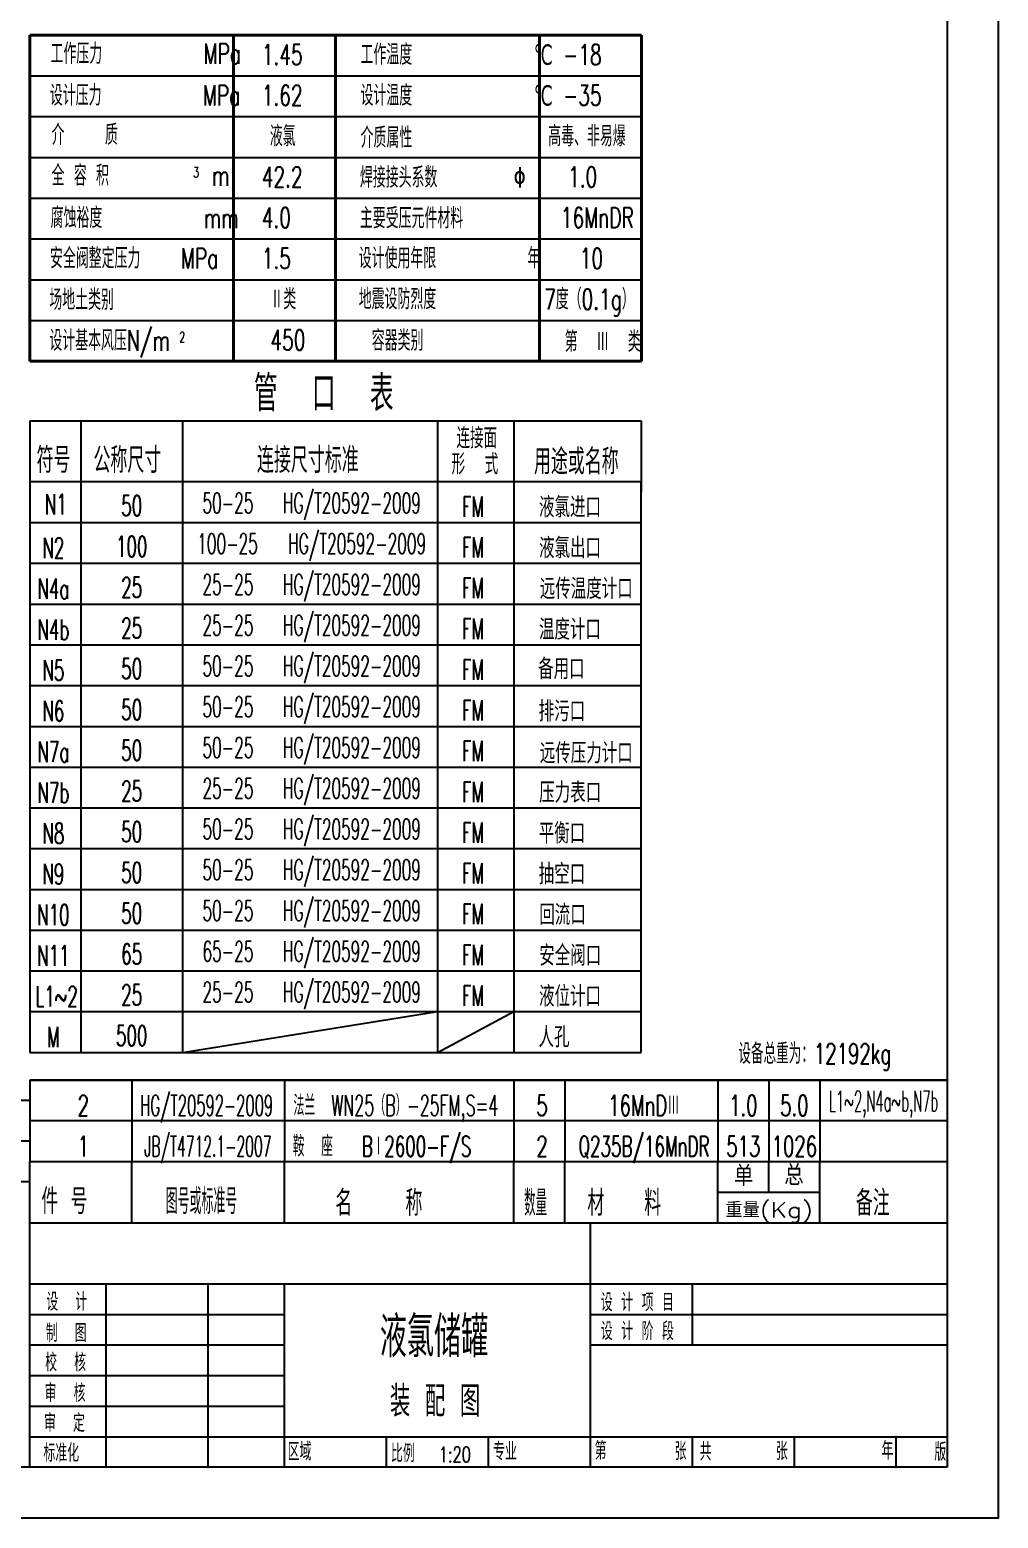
# Model space of a CAD drawing. Header units: millimetres. Extents: x -377034 to -360214, y -58044 to -36999.
# Drawn here: x -364014 to -360214, y -58044 to -52202 of the extents above; entities that cross this region are included whole.
import ezdxf
from ezdxf.enums import TextEntityAlignment as Align

# ---------------------------------------------------------------- set-up
doc = ezdxf.new("R2010")
doc.units = ezdxf.units.MM
doc.layers.add('CAXA3', color=7, linetype='Continuous', lineweight=25)
doc.layers.add('图层2', color=4, linetype='Continuous', lineweight=40)
for name, color, linetype in [('cdr.dwg1', 4, 'Continuous'), ('cdr_dim', 7, 'Continuous'), ('cdr_dwg1', 4, 'Continuous'), ('cdr_text', 7, 'Continuous')]:
    doc.layers.add(name, color=color, linetype=linetype)
doc.styles.add('HZ', font='ROMANS.shx', dxfattribs={"width": 0.667, "height": 54, "bigfont": 'HZ.shx'})

# ---------------------------------------------------------------- blocks, each defined once
blk = doc.blocks.new('mlf')
for p, q in [((180, 8), (0, 8)), ((20, 8), (20, 0)), ((50, 8), (50, 0)), ((95, 8), (95, 0)), ((105, 8), (105, 0)), ((135, 8), (135, 0)), ((145, 8), (145, 0)), ((155, 8), (155, 0))]:
    blk.add_line(p, q)
at = {"color": 4}
blk.add_line((0, 8), (0, 0), dxfattribs=at)
blk = doc.blocks.new('mlr')
at = {"color": 4}
for p, q in [((0, 0), (0, 12)), ((0, 12), (180, 12)), ((20, 0), (20, 12)), ((50, 0), (50, 12)), ((95, 0), (95, 12)), ((105, 0), (105, 12)), ((135, 0), (135, 12)), ((145, 6), (145, 12)), ((155, 0), (155, 12))]:
    blk.add_line(p, q, dxfattribs=at)
blk.add_line((135, 6), (155, 6))
at = {"style": 'HZ'}
for s, p in [('总', (148.03, 7.33)), ('单', (138.18, 7.18))]:
    blk.add_text(s, height=4, dxfattribs=at).set_placement(p)
for s, width, p in [('件 号', 0.7, (2.27, 1.69)), ('图号或标准号', 0.492204, (26.68, 1.69)), ('名    称', 0.7, (59.95, 1.35)), ('数量', 0.471468, (97, 1.35)), ('材   料', 0.7, (109.4, 1.35)), ('备注', 0.7, (162.07, 1.35))]:
    blk.add_text(s, height=5, dxfattribs=dict(at, width=width)).set_placement(p)
at = {"style": 'HZ', "width": 1.13447}
blk.add_text('重量(Kg)', height=3, dxfattribs=at).set_placement((136.46, 1.01), (153.64, 1.01), align=Align.FIT)
blk = doc.blocks.new('jgb-l')
at = {"color": 4, "linetype": 'Continuous'}
for p, q in [((0, 0), (0, -8)), ((10, 0), (10, -8)), ((30, 0), (30, -8)), ((80, 0), (80, -8)), ((95, 0), (95, -8)), ((120, -8), (120, 0))]:
    blk.add_line(p, q, dxfattribs=at)
at = {"color": 7, "linetype": 'Continuous'}
blk.add_line((0, -8), (120, -8), dxfattribs=at)

msp = doc.modelspace()

# ---------------------------------------------------------------- linework, layer by layer
for p, q in [((-364013.812, -52382.548), (-361613.812, -52382.548)), ((-364013.812, -52382.548), (-361613.812, -52382.548)), ((-364013.812, -52542.548), (-361613.812, -52542.548)), ((-364013.812, -52542.548), (-361613.812, -52542.548)), ((-364013.812, -52702.548), (-361613.812, -52702.548)), ((-364013.812, -52702.548), (-361613.812, -52702.548)), ((-364013.812, -52862.548), (-361613.812, -52862.548)), ((-364013.812, -52862.548), (-361613.812, -52862.548)), ((-364013.812, -53022.548), (-361613.812, -53022.548)), ((-364013.812, -53022.548), (-361613.812, -53022.548)), ((-364013.812, -53182.548), (-361613.812, -53182.548)), ((-364013.812, -53182.548), (-361613.812, -53182.548)), ((-364013.812, -53182.548), (-361613.812, -53182.548)), ((-364013.812, -53182.548), (-361613.812, -53182.548)), ((-364013.812, -53342.548), (-361613.812, -53342.548)), ((-363413.936, -56215.378), (-362414.143, -56055.411)), ((-362414.143, -56215.378), (-362114.205, -56055.411))]:
    msp.add_line(p, q)
at = {"color": 4, "linetype": 'Continuous'}
for p, q in [((-364013.812, -53735.892), (-361614.309, -53735.892)), ((-364013.812, -53735.892), (-364013.812, -53975.842)), ((-363813.853, -53735.892), (-363813.853, -53975.842)), ((-363413.936, -53735.892), (-363413.936, -53975.842)), ((-362414.143, -53735.892), (-362414.143, -53975.842)), ((-362114.205, -53735.892), (-362114.205, -53975.842)), ((-361614.309, -53735.892), (-361614.309, -54016.339)), ((-361614.309, -53975.842), (-364013.812, -53975.842)), ((-364013.812, -56883.704), (-360413.812, -56883.704)), ((-364013.812, -57843.704), (-364013.812, -56883.704)), ((-361813.812, -57843.704), (-361813.812, -56883.704)), ((-364013.812, -57123.704), (-360413.812, -57123.704)), ((-363713.812, -57843.704), (-363713.812, -57123.704)), ((-363313.812, -57843.704), (-363313.812, -57123.704)), ((-363013.812, -57843.704), (-363013.812, -57123.704)), ((-361413.812, -57363.704), (-361413.812, -57123.704)), ((-361813.812, -57363.704), (-360413.812, -57363.704)), ((-363013.812, -57723.704), (-361813.812, -57723.704)), ((-362613.812, -57843.704), (-362613.812, -57723.704)), ((-362213.812, -57843.704), (-362213.812, -57723.704)), ((-361813.812, -57723.704), (-360413.812, -57723.704)), ((-361413.812, -57843.704), (-361413.812, -57723.704)), ((-361013.812, -57843.704), (-361013.812, -57723.704)), ((-360613.812, -57843.704), (-360613.812, -57723.704))]:
    msp.add_line(p, q, dxfattribs=at)
at = {"color": 7, "linetype": 'Continuous'}
for p, q in [((-364013.812, -57243.704), (-363013.812, -57243.704)), ((-361813.812, -57243.704), (-360413.812, -57243.704)), ((-364013.812, -57363.704), (-363013.812, -57363.704)), ((-364013.812, -57483.704), (-363013.812, -57483.704)), ((-364013.812, -57603.704), (-363013.812, -57603.704)), ((-364013.812, -57723.704), (-363013.812, -57723.704))]:
    msp.add_line(p, q, dxfattribs=at)
at = {"layer": 'cdr.dwg1'}
for p, q in [((-364013.812, -56323.704), (-360413.812, -56323.704)), ((-364013.812, -56403.704), (-371213.812, -56403.704))]:
    msp.add_line(p, q, dxfattribs=at)
at = {"layer": 'cdr_dim', "linetype": 'Continuous'}
msp.add_lwpolyline([(-377033.812, -58043.704), (-377033.812, -46163.704), (-360213.812, -46163.704), (-360213.812, -58043.704)], close=True, dxfattribs=at)
at = {"layer": 'cdr_dwg1', "linetype": 'Continuous'}
for p, q in [((-360413.812, -46363.704), (-360413.812, -57843.704)), ((-360413.812, -57843.704), (-376533.812, -57843.704))]:
    msp.add_line(p, q, dxfattribs=at)
at = {"layer": '图层2'}
for p, q in [((-364013.812, -52222.548), (-361613.812, -52222.548)), ((-364013.812, -52222.548), (-361613.812, -52222.548)), ((-364013.812, -52222.548), (-364013.812, -53502.548)), ((-363213.812, -52222.548), (-363213.812, -53502.548)), ((-363213.812, -52222.548), (-363213.812, -53182.548)), ((-362813.812, -52222.548), (-362813.812, -52702.548)), ((-362813.812, -52222.548), (-362813.812, -52542.548)), ((-362013.812, -52222.548), (-362013.812, -52702.548)), ((-362013.812, -52222.548), (-362013.812, -52542.548)), ((-361613.812, -52222.548), (-361613.812, -53502.548)), ((-361613.812, -52222.548), (-361613.812, -53182.548)), ((-362813.812, -52702.548), (-362813.812, -53502.548)), ((-362813.812, -52702.548), (-362813.812, -53182.548)), ((-362013.812, -52702.548), (-362013.812, -53502.548)), ((-362013.812, -52702.548), (-362013.812, -53182.548)), ((-364013.812, -53502.548), (-361613.812, -53502.548))]:
    msp.add_line(p, q, dxfattribs=at)

# ---------------------------------------------------------------- block references
at = {"linetype": 'Continuous'}
for name, p, xscale, yscale, zscale in [('jgb-l', (-364013.812, -53975.842), 19.99585490522441, 19.9958549051953, 19.99585490519993), ('jgb-l', (-364013.812, -54135.809), 19.99585490522441, 19.9958549051953, 19.99585490519993), ('jgb-l', (-364013.812, -54295.776), 19.99585490522441, 19.9958549051953, 19.99585490519993), ('jgb-l', (-364013.812, -54455.742), 19.99585490522441, 19.9958549051953, 19.99585490519993), ('jgb-l', (-364013.812, -54615.709), 19.99585490522441, 19.9958549051953, 19.99585490519993), ('jgb-l', (-364013.812, -54775.676), 19.99585490522441, 19.9958549051953, 19.99585490519993), ('jgb-l', (-364013.812, -54935.643), 19.99585490522441, 19.9958549051953, 19.99585490519993), ('jgb-l', (-364013.812, -55095.61), 19.99585490522441, 19.9958549051953, 19.99585490519993), ('jgb-l', (-364013.812, -55255.577), 19.99585490522441, 19.9958549051953, 19.99585490519993), ('jgb-l', (-364013.812, -55415.543), 19.99585490522441, 19.9958549051953, 19.99585490519993), ('jgb-l', (-364013.812, -55575.51), 19.99585490522441, 19.9958549051953, 19.99585490519993), ('jgb-l', (-364013.812, -55735.477), 19.99585490522441, 19.9958549051953, 19.99585490519993), ('jgb-l', (-364013.812, -55895.444), 19.99585490522441, 19.9958549051953, 19.99585490519993), ('jgb-l', (-364013.812, -56055.411), 19.99585490522441, 19.9958549051953, 19.99585490519993), ('mlr', (-364013.812, -56883.704), 20, 20, 19.99999999999995), ('mlf', (-367613.812, -56883.704), 20, 20, 19.99999999999995)]:
    msp.add_blockref(name, p, dxfattribs=dict(at, xscale=xscale, yscale=yscale, zscale=zscale))
at = {"layer": 'cdr_text', "linetype": 'Continuous', "xscale": 20, "yscale": 20, "zscale": 19.99999999999995}
for p in [(-364013.812, -56483.704), (-367613.812, -56563.704), (-364013.812, -56643.704), (-367613.812, -56723.704)]:
    msp.add_blockref('mlf', p, dxfattribs=at)

# ---------------------------------------------------------------- texts
at = {"style": 'HZ', "width": 0.667}
for s, height, p in [('工作压力          MPa', 80, (-363932.442, -52335.579)), ('1.45', 80, (-363103.236, -52339.188)), ('工作温度            ℃', 80, (-362716.026, -52339.154)), ('-18', 80, (-361921.034, -52339.188)), ('设计压力          MPa', 80, (-363934.931, -52499.188)), ('1.62', 80, (-363103.236, -52499.188)), ('设计温度            ℃', 80, (-362716.026, -52499.227)), ('-35', 80, (-361921.034, -52499.188)), ('介    质', 80, (-363928.5, -52653.615)), ('液氯', 80, (-363072.05, -52659.188)), ('介质属性', 80, (-362715.707, -52664.896)), ('高毒、非易爆', 80, (-361979.586, -52659.188)), ('全 容 积          m', 80, (-363928.5, -52813.615)), ('3', 40, (-363372.846, -52781.288)), ('42.2', 80, (-363103.236, -52819.188)), ('焊接接头系数\u3000     \u3000Φ', 80, (-362718.544, -52821.263)), ('1.0', 80, (-361901.633, -52819.188)), ('腐蚀裕度          mm', 80, (-363931.966, -52979.751)), ('4.0', 80, (-363103.236, -52979.188)), ('主要受压元件材料', 80, (-362718.544, -52981.263)), ('16MnDR', 80, (-361930.086, -52979.188)), ('安全阀整定压力    MPa', 80, (-363934.602, -53138.486)), ('1.5', 80, (-363103.236, -53139.188)), ('设计使用年限         年', 80, (-362723.147, -53138.486)), ('10', 80, (-361855.982, -53139.188)), ('场地土类别', 80, (-363937.091, -53301.263)), ('Ⅱ类', 80, (-363069.587, -53299.188)), ('地震设防烈度', 80, (-362723.147, -53298.486)), ('7度（0.1g）', 80, (-361995.635, -53299.188)), ('设计基本风压N/m', 80, (-363937.091, -53461.263)), ('2', 40, (-363427.166, -53427.272)), ('450', 80, (-363069.587, -53459.188)), ('容器类别', 80, (-362672.148, -53461.263)), (' 第  Ⅲ  类', 80, (-361951.458, -53465.66))]:
    msp.add_text(s, height=height, dxfattribs=at).set_placement(p)
at = {"color": 7, "linetype": 'Continuous', "style": 'HZ', "width": 0.7}
for s, p in [('连接面', (-362339.461, -53844.379)), ('形  式', (-362358.773, -53946.526))]:
    msp.add_text(s, height=79.9834, dxfattribs=at).set_placement(p)
for s, height, p in [('符号', 99.9793, (-363920.56, -53940.851)), ('公称尺寸', 99.9793, (-363630.912, -53940.851)), ('连接尺寸标准', 99.9793, (-362922.852, -53940.851)), ('用途或名称', 99.9793, (-361869.199, -53946.526)), ('1:20', 60, (-362345.812, -57823.704))]:
    msp.add_text(s, height=height, dxfattribs=at).set_placement(p, align=Align.CENTER)
at = {"linetype": 'Continuous', "style": 'HZ', "width": 0.5}
msp.add_text('JB/T4712.1-2007', height=80, dxfattribs=at).set_placement((-363314.993, -56623.704), align=Align.CENTER)
at = {"linetype": 'Continuous', "style": 'HZ', "width": 0.7}
for s, p in [('设  计', (-363948.821, -57229.151)), ('设 计 项 目', (-361773.296, -57231.436)), ('制  图', (-363951.074, -57351.541)), ('设 计 阶 段', (-361773.296, -57344.627)), ('校  核', (-363953.326, -57467.002)), ('审  核', (-363955.579, -57587.082)), ('审  定', (-363957.832, -57704.723)), ('标准化', (-363960.084, -57822.363)), ('区域', (-363001.702, -57817.069)), ('比例', (-362596.445, -57823.779)), ('专业', (-362195.559, -57816.441)), ('第', (-361797.131, -57813.368)), ('张', (-361483.18, -57815.377)), ('共', (-361385.44, -57817.387)), ('张', (-361086.298, -57815.377)), ('年', (-360671.645, -57813.324)), ('版', (-360464.318, -57818.369))]:
    msp.add_text(s, height=70, dxfattribs=at).set_placement(p)
at = {"layer": 'CAXA3', "linetype": 'Continuous', "style": 'HZ', "width": 0.55}
for s, p in [('50-25   HG/T20592-2009', (-362907.649, -54099.006)), ('100-25   HG/T20592-2009', (-362907.649, -54258.973)), ('25-25   HG/T20592-2009', (-362907.649, -54418.94)), ('25-25   HG/T20592-2009', (-362907.649, -54578.906)), ('50-25   HG/T20592-2009', (-362907.649, -54738.873)), ('50-25   HG/T20592-2009', (-362907.649, -54898.84)), ('50-25   HG/T20592-2009', (-362907.649, -55058.807)), ('25-25   HG/T20592-2009', (-362907.649, -55218.774)), ('50-25   HG/T20592-2009', (-362907.649, -55378.741)), ('50-25   HG/T20592-2009', (-362907.649, -55538.707)), ('50-25   HG/T20592-2009', (-362907.649, -55698.674)), ('65-25   HG/T20592-2009', (-362907.649, -55858.641)), ('25-25   HG/T20592-2009', (-362907.649, -56018.608))]:
    msp.add_text(s, height=80, dxfattribs=at).set_placement(p, align=Align.CENTER)
at = {"layer": 'cdr_dim', "linetype": 'Continuous', "style": 'HZ', "width": 0.7}
msp.add_text('管  口  表', height=140, dxfattribs=at).set_placement((-363134.364, -53699.02))
for s, height, p in [('液氯储罐', 160, (-362427.691, -57411.848)), ('装 配 图', 120, (-362423.404, -57644.648))]:
    msp.add_text(s, height=height, dxfattribs=at).set_placement(p, align=Align.CENTER)
at = {"layer": 'cdr_text', "linetype": 'Continuous', "style": 'HZ'}
for s, height, width, p in [('N1', 79.9834, 0.6, (-363911.404, -54103.805)), ('50', 79.9834, 0.6, (-363613.895, -54109.742)), ('FM', 79.9834, 0.6, (-362274.754, -54113.035)), ('液氯进口', 79.9834, 0.8, (-361894.027, -54115.813)), ('N2', 79.9834, 0.6, (-363921.452, -54275.78)), ('100', 79.9834, 0.6, (-363613.895, -54269.709)), ('FM', 79.9834, 0.6, (-362274.754, -54273.002)), ('液氯出口', 79.9834, 0.8, (-361894.027, -54275.78)), ('N4a', 79.9834, 0.6, (-363921.452, -54435.747)), ('25', 79.9834, 0.6, (-363613.895, -54429.676)), ('FM', 79.9834, 0.6, (-362274.754, -54432.969)), ('远传温度计口', 79.9834, 0.8, (-361830.292, -54435.747)), ('N4b', 79.9834, 0.6, (-363921.452, -54595.713)), ('25', 79.9834, 0.6, (-363613.895, -54589.642)), ('FM', 79.9834, 0.6, (-362274.754, -54592.935)), ('温度计口', 79.9834, 0.8, (-361894.279, -54595.713)), ('N5', 79.9834, 0.6, (-363921.452, -54755.68)), ('50', 79.9834, 0.6, (-363613.895, -54749.609)), ('FM', 79.9834, 0.6, (-362274.754, -54752.902)), ('备用口', 79.9834, 0.8, (-361927.783, -54750.468)), ('N6', 79.9834, 0.6, (-363921.452, -54915.647)), ('50', 79.9834, 0.6, (-363613.895, -54910.208)), ('FM', 79.9834, 0.6, (-362274.754, -54912.869)), ('排污口', 79.9834, 0.8, (-361926.02, -54916.943)), ('N7a', 79.9834, 0.6, (-363921.452, -55075.614)), ('50', 79.9834, 0.6, (-363613.895, -55069.543)), ('FM', 79.9834, 0.6, (-362274.754, -55072.836)), ('远传压力计口', 79.9834, 0.8, (-361830.292, -55080.943)), ('压力表口', 79.9834, 0.8, (-361893.271, -55235.581)), ('N7b', 79.9834, 0.6, (-363921.452, -55235.581)), ('25', 79.9834, 0.6, (-363613.895, -55229.51)), ('FM', 79.9834, 0.6, (-362274.754, -55232.803)), ('N8', 79.9834, 0.6, (-363921.452, -55395.548)), ('50', 79.9834, 0.6, (-363613.895, -55389.477)), ('FM', 79.9834, 0.6, (-362274.754, -55392.77)), ('平衡口', 79.9834, 0.8, (-361925.516, -55395.548)), ('N9', 79.9834, 0.6, (-363921.452, -55555.514)), ('50', 79.9834, 0.6, (-363613.895, -55549.443)), ('FM', 79.9834, 0.6, (-362274.754, -55552.736)), ('抽空口', 79.9834, 0.8, (-361925.768, -55555.514)), ('N10', 79.9834, 0.6, (-363921.452, -55715.481)), ('50', 79.9834, 0.6, (-363613.895, -55709.41)), ('FM', 79.9834, 0.6, (-362274.754, -55712.703)), ('回流口', 79.9834, 0.8, (-361923.249, -55715.481)), ('65', 79.9834, 0.6, (-363613.895, -55869.377)), ('安全阀口', 79.9834, 0.8, (-361893.271, -55875.448)), ('N11', 79.9834, 0.6, (-363921.452, -55875.448)), ('FM', 79.9834, 0.6, (-362274.754, -55872.67)), ('L1~2', 79.9834, 0.6, (-363908.748, -56035.415)), ('25', 79.9834, 0.6, (-363613.895, -56029.344)), ('FM', 79.9834, 0.6, (-362274.754, -56032.637)), ('液位计口', 79.9834, 0.8, (-361894.027, -56035.415)), ('M', 79.983, 0.6, (-363921.452, -56195.382)), ('500', 79.9834, 0.6, (-363613.895, -56189.311)), ('人孔', 79.9834, 0.8, (-361956.754, -56195.382)), ('HG/T20592-2009', 80, 0.53, (-363319.65, -56463.704)), ('L1~2,N4a~b,N7b', 80, 0.47, (-360663.692, -56446.676)), ('2', 80, 0.65, (-363803.812, -56463.704)), ('5', 80, 0.65, (-362003.812, -56463.704)), ('16MnDⅢ', 80, 0.65, (-361603.812, -56463.704)), ('1.0', 80, 0.65, (-361213.812, -56463.704)), ('5.0', 80, 0.65, (-361013.812, -56463.704)), ('1', 80, 0.65, (-363803.812, -56623.704)), ('2', 80, 0.65, (-362003.812, -56623.704)), ('Q235B/16MnDR', 80, 0.6, (-361603.812, -56623.704)), ('513', 80, 0.65, (-361213.812, -56623.704)), ('1026', 80, 0.65, (-361013.812, -56623.704))]:
    msp.add_text(s, height=height, dxfattribs=dict(at, width=width)).set_placement(p, align=Align.CENTER)
for s, width, p in [('设备总重为：12192kg', 0.65, (-361233.489, -56260.215)), ('法兰  WN25（B）-25FM,S=4  ', 0.57, (-362979.459, -56463.704)), ('鞍  座   BⅠ2600-F/S', 0.6, (-362981.788, -56623.704))]:
    msp.add_text(s, height=80, dxfattribs=dict(at, width=width)).set_placement(p)

doc.saveas('drawing.dxf')
